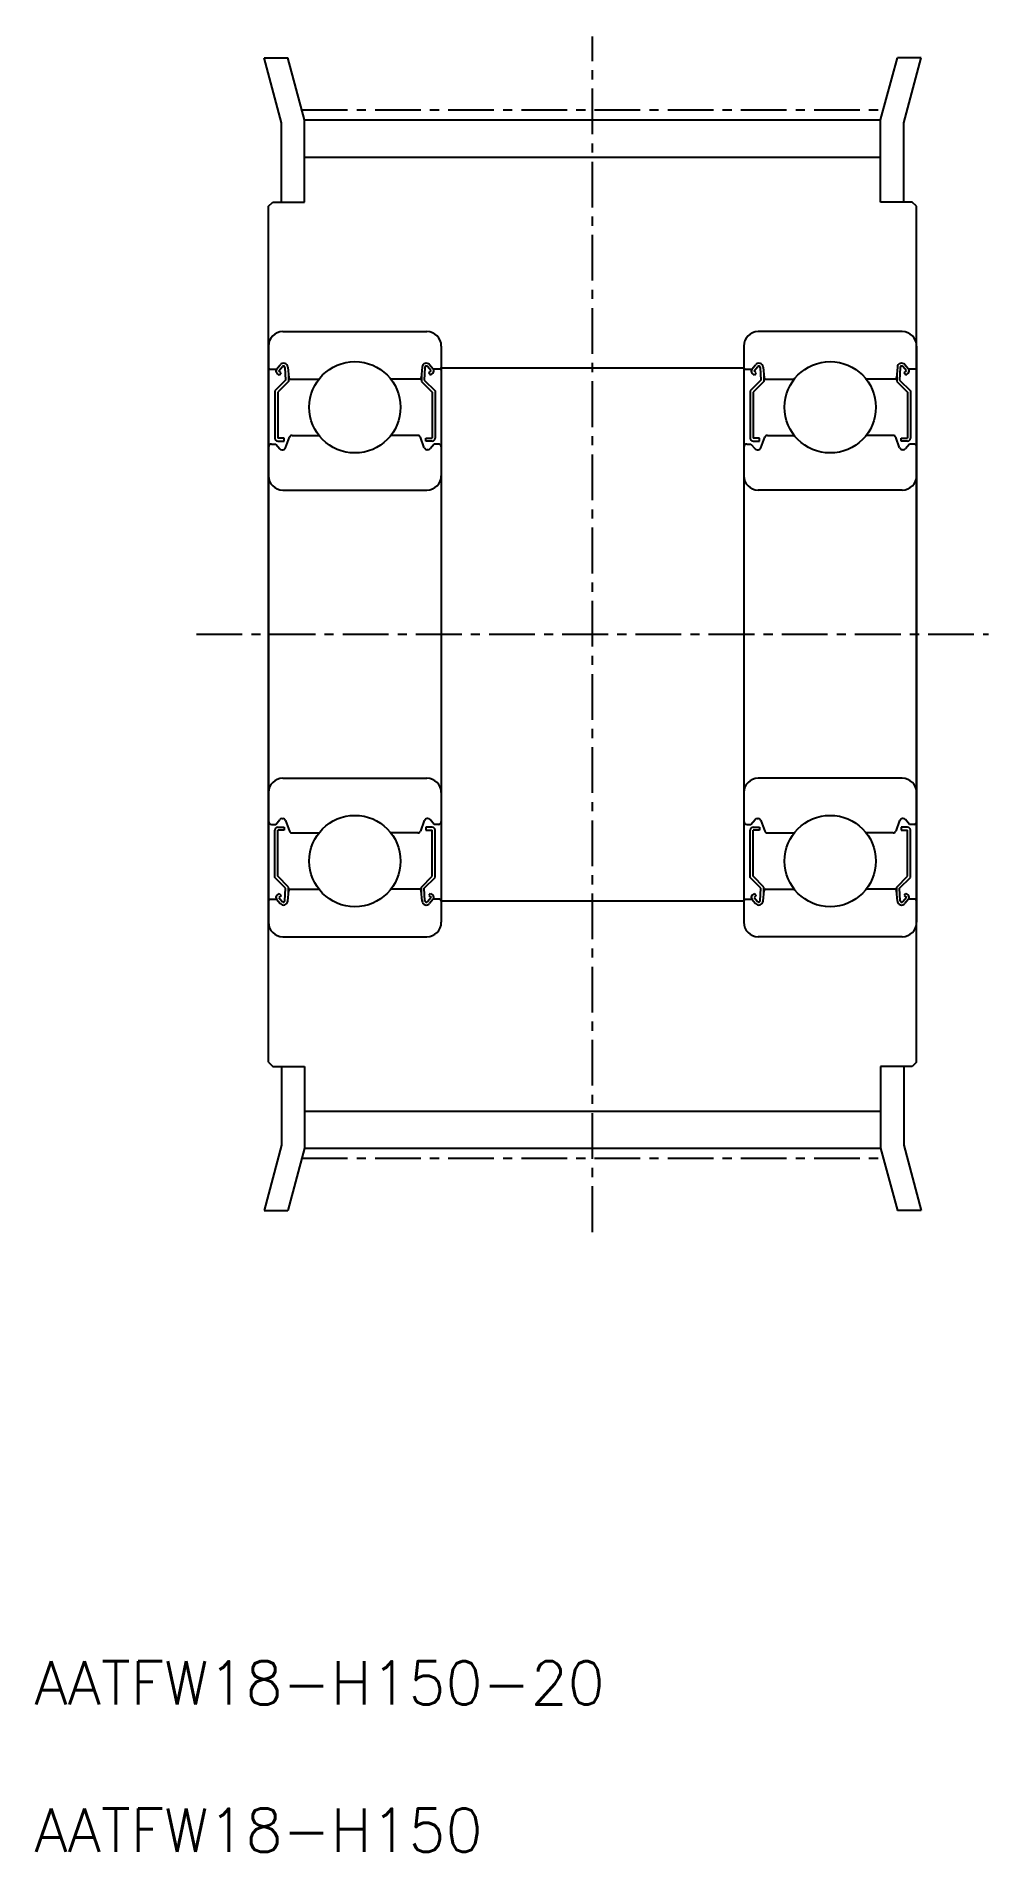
# Model space of a CAD drawing. Extents: x 22 to 88, y 0 to 126.
import ezdxf
from ezdxf.enums import TextEntityAlignment as Align

# ---------------------------------------------------------------- set-up
doc = ezdxf.new("R2010")
doc.units = 0
doc.header["$LTSCALE"] = 0.1
doc.linetypes.add('CENTER', pattern=[50.8, 31.75, -6.35, 6.35, -6.35])
doc.layers.get('0').update_dxf_attribs({"linetype": 'CONTINUOUS'})
doc.layers.add('CENTER', color=1, linetype='CONTINUOUS')
doc.styles.get("Standard").update_dxf_attribs({"font": 'txt.shx', "bigfont": 'bigfont.shx'})

msp = doc.modelspace()

# ---------------------------------------------------------------- linework, layer by layer
at = {"color": 7, "linetype": 'CONTINUOUS'}
for p, q in [((39, 120.32), (37.79, 124.83)), ((37.79, 124.83), (39.45, 124.83)), ((40.6, 120.53), (39.45, 124.83)), ((80.6, 120.53), (81.76, 124.83)), ((83.41, 124.83), (81.76, 124.83)), ((82.2, 120.32), (83.41, 124.83)), ((39, 114.83), (39, 120.32)), ((40.6, 120.53), (80.6, 120.53)), ((40.6, 114.83), (40.6, 120.53)), ((80.6, 114.83), (80.6, 120.53)), ((82.2, 114.83), (82.2, 120.32)), ((40.6, 117.94), (80.6, 117.94)), ((38.1, 114.53), (38.4, 114.83)), ((38.4, 114.83), (40.6, 114.83)), ((82.8, 114.83), (80.6, 114.83)), ((83.1, 114.53), (82.8, 114.83)), ((38.1, 55.13), (38.1, 114.53)), ((83.1, 55.13), (83.1, 114.53)), ((38.1, 104.83), (38.1, 64.83)), ((39.1, 105.83), (49.1, 105.83)), ((50.1, 104.83), (50.1, 64.83)), ((71.1, 104.83), (71.1, 64.83)), ((82.1, 105.83), (72.1, 105.83)), ((83.1, 104.83), (83.1, 64.83)), ((38.66, 103.23), (38.91, 103.53)), ((38.82, 103.1), (39.07, 103.4)), ((39.24, 103.34), (39.29, 102.47)), ((39.44, 103.36), (39.51, 102.62)), ((48.76, 103.36), (48.7, 102.62)), ((48.96, 103.34), (48.92, 102.47)), ((49.39, 103.1), (49.14, 103.4)), ((49.54, 103.23), (49.29, 103.53)), ((71.66, 103.23), (71.91, 103.53)), ((71.82, 103.1), (72.07, 103.4)), ((72.24, 103.34), (72.29, 102.47)), ((72.44, 103.36), (72.51, 102.62)), ((81.76, 103.36), (81.7, 102.62)), ((81.96, 103.34), (81.92, 102.47)), ((82.39, 103.1), (82.14, 103.4)), ((82.54, 103.23), (82.29, 103.53)), ((38.2, 103.23), (38.66, 103.23)), ((39.29, 102.47), (38.54, 101.72)), ((38.84, 102.82), (38.69, 102.95)), ((39.49, 102.38), (38.74, 101.63)), ((38.97, 102.98), (38.82, 103.1)), ((38.84, 102.82), (38.97, 102.98)), ((39.49, 102.85), (39.49, 102.38)), ((39.61, 102.53), (41.6, 102.53)), ((48.6, 102.53), (46.61, 102.53)), ((48.72, 102.85), (48.72, 102.38)), ((48.72, 102.38), (49.47, 101.63)), ((48.92, 102.47), (49.67, 101.72)), ((49.24, 102.98), (49.39, 103.1)), ((49.36, 102.82), (49.24, 102.98)), ((49.36, 102.82), (49.52, 102.95)), ((50, 103.23), (49.54, 103.23)), ((50.1, 103.33), (71.1, 103.33)), ((71.2, 103.23), (71.66, 103.23)), ((72.29, 102.47), (71.54, 101.72)), ((71.84, 102.82), (71.69, 102.95)), ((72.49, 102.38), (71.74, 101.63)), ((71.97, 102.98), (71.82, 103.1)), ((71.84, 102.82), (71.97, 102.98)), ((72.49, 102.85), (72.49, 102.38)), ((72.61, 102.53), (74.6, 102.53)), ((81.6, 102.53), (79.61, 102.53)), ((81.72, 102.85), (81.72, 102.38)), ((81.72, 102.38), (82.47, 101.63)), ((81.92, 102.47), (82.67, 101.72)), ((82.24, 102.98), (82.39, 103.1)), ((82.36, 102.82), (82.24, 102.98)), ((82.36, 102.82), (82.52, 102.95)), ((83, 103.23), (82.54, 103.23)), ((38.54, 101.72), (38.54, 98.43)), ((38.74, 101.63), (38.74, 98.43)), ((49.47, 101.63), (49.47, 98.43)), ((49.67, 101.72), (49.67, 98.43)), ((71.54, 101.72), (71.54, 98.43)), ((71.74, 101.63), (71.74, 98.43)), ((82.47, 101.63), (82.47, 98.43)), ((82.67, 101.72), (82.67, 98.43)), ((39.19, 98.43), (38.74, 98.43)), ((39.19, 98.23), (39.19, 98.43)), ((39.28, 97.76), (39.55, 98.5)), ((39.74, 98.63), (41.6, 98.63)), ((48.46, 98.63), (46.61, 98.63)), ((48.92, 97.76), (48.65, 98.5)), ((49.02, 98.23), (49.02, 98.43)), ((49.02, 98.43), (49.47, 98.43)), ((72.19, 98.43), (71.74, 98.43)), ((72.19, 98.23), (72.19, 98.43)), ((72.28, 97.76), (72.55, 98.5)), ((72.74, 98.63), (74.6, 98.63)), ((81.46, 98.63), (79.61, 98.63)), ((81.92, 97.76), (81.65, 98.5)), ((82.02, 98.23), (82.02, 98.43)), ((82.02, 98.43), (82.47, 98.43)), ((38.3, 98.03), (38.6, 98.03)), ((38.6, 98.03), (38.88, 97.7)), ((38.74, 98.23), (39.19, 98.23)), ((39.03, 97.63), (39.1, 97.63)), ((49.47, 98.23), (49.02, 98.23)), ((49.17, 97.63), (49.11, 97.63)), ((49.6, 98.03), (49.33, 97.7)), ((49.9, 98.03), (49.6, 98.03)), ((71.3, 98.03), (71.6, 98.03)), ((71.6, 98.03), (71.88, 97.7)), ((71.74, 98.23), (72.19, 98.23)), ((72.03, 97.63), (72.1, 97.63)), ((82.47, 98.23), (82.02, 98.23)), ((82.17, 97.63), (82.11, 97.63)), ((82.6, 98.03), (82.33, 97.7)), ((82.9, 98.03), (82.6, 98.03)), ((39.1, 94.83), (49.1, 94.83)), ((82.1, 94.83), (72.1, 94.83)), ((39.1, 74.83), (49.1, 74.83)), ((82.1, 74.83), (72.1, 74.83)), ((38.6, 71.63), (38.88, 71.96)), ((39.03, 72.03), (39.1, 72.03)), ((39.28, 71.9), (39.55, 71.16)), ((48.92, 71.9), (48.65, 71.16)), ((49.17, 72.03), (49.11, 72.03)), ((49.6, 71.63), (49.33, 71.96)), ((71.6, 71.63), (71.88, 71.96)), ((72.03, 72.03), (72.1, 72.03)), ((72.28, 71.9), (72.55, 71.16)), ((81.92, 71.9), (81.65, 71.16)), ((82.17, 72.03), (82.11, 72.03)), ((82.6, 71.63), (82.33, 71.96)), ((38.3, 71.63), (38.6, 71.63)), ((38.54, 67.95), (38.54, 71.23)), ((38.74, 71.43), (39.19, 71.43)), ((38.74, 68.03), (38.74, 71.23)), ((39.19, 71.23), (38.74, 71.23)), ((39.19, 71.43), (39.19, 71.23)), ((39.74, 71.03), (41.6, 71.03)), ((48.46, 71.03), (46.61, 71.03)), ((49.02, 71.43), (49.02, 71.23)), ((49.47, 71.43), (49.02, 71.43)), ((49.02, 71.23), (49.47, 71.23)), ((49.47, 68.03), (49.47, 71.23)), ((49.9, 71.63), (49.6, 71.63)), ((49.67, 67.95), (49.67, 71.23)), ((71.3, 71.63), (71.6, 71.63)), ((71.54, 67.95), (71.54, 71.23)), ((71.74, 71.43), (72.19, 71.43)), ((72.19, 71.23), (71.74, 71.23)), ((71.74, 68.03), (71.74, 71.23)), ((72.19, 71.43), (72.19, 71.23)), ((72.74, 71.03), (74.6, 71.03)), ((81.46, 71.03), (79.61, 71.03)), ((82.02, 71.43), (82.02, 71.23)), ((82.47, 71.43), (82.02, 71.43)), ((82.02, 71.23), (82.47, 71.23)), ((82.47, 68.03), (82.47, 71.23)), ((82.9, 71.63), (82.6, 71.63)), ((82.67, 67.95), (82.67, 71.23)), ((39.29, 67.2), (38.54, 67.95)), ((38.84, 66.84), (38.69, 66.71)), ((39.49, 67.28), (38.74, 68.03)), ((38.84, 66.84), (38.97, 66.69)), ((39.24, 66.32), (39.29, 67.2)), ((39.44, 66.3), (39.51, 67.04)), ((39.49, 66.81), (39.49, 67.28)), ((39.61, 67.13), (41.6, 67.13)), ((48.6, 67.13), (46.61, 67.13)), ((48.76, 66.3), (48.7, 67.04)), ((48.72, 67.28), (49.47, 68.03)), ((48.72, 66.81), (48.72, 67.28)), ((48.92, 67.2), (49.67, 67.95)), ((48.96, 66.32), (48.92, 67.2)), ((49.36, 66.84), (49.24, 66.69)), ((49.36, 66.84), (49.52, 66.71)), ((72.29, 67.2), (71.54, 67.95)), ((71.84, 66.84), (71.69, 66.71)), ((72.49, 67.28), (71.74, 68.03)), ((71.84, 66.84), (71.97, 66.69)), ((72.24, 66.32), (72.29, 67.2)), ((72.44, 66.3), (72.51, 67.04)), ((72.49, 66.81), (72.49, 67.28)), ((72.61, 67.13), (74.6, 67.13)), ((81.6, 67.13), (79.61, 67.13)), ((81.76, 66.3), (81.7, 67.04)), ((81.72, 67.28), (82.47, 68.03)), ((81.72, 66.81), (81.72, 67.28)), ((81.92, 67.2), (82.67, 67.95)), ((81.96, 66.32), (81.92, 67.2)), ((82.36, 66.84), (82.24, 66.69)), ((82.36, 66.84), (82.52, 66.71)), ((38.2, 66.43), (38.66, 66.43)), ((38.66, 66.43), (38.91, 66.13)), ((38.97, 66.69), (38.82, 66.56)), ((38.82, 66.56), (39.07, 66.26)), ((49.39, 66.56), (49.14, 66.26)), ((49.24, 66.69), (49.39, 66.56)), ((49.54, 66.43), (49.29, 66.13)), ((50, 66.43), (49.54, 66.43)), ((50.1, 66.33), (71.1, 66.33)), ((71.2, 66.43), (71.66, 66.43)), ((71.66, 66.43), (71.91, 66.13)), ((71.97, 66.69), (71.82, 66.56)), ((71.82, 66.56), (72.07, 66.26)), ((82.39, 66.56), (82.14, 66.26)), ((82.24, 66.69), (82.39, 66.56)), ((82.54, 66.43), (82.29, 66.13)), ((83, 66.43), (82.54, 66.43)), ((39.1, 63.83), (49.1, 63.83)), ((82.1, 63.83), (72.1, 63.83)), ((38.1, 55.13), (38.4, 54.83)), ((38.4, 54.83), (40.6, 54.83)), ((39, 54.83), (39, 49.35)), ((40.6, 54.83), (40.6, 49.14)), ((82.8, 54.83), (80.6, 54.83)), ((80.6, 54.83), (80.6, 49.14)), ((82.2, 54.83), (82.2, 49.35)), ((83.1, 55.13), (82.8, 54.83)), ((40.6, 51.73), (80.6, 51.73)), ((39, 49.35), (37.79, 44.83)), ((82.2, 49.35), (83.41, 44.83)), ((40.6, 49.14), (39.45, 44.83)), ((40.6, 49.14), (80.6, 49.14)), ((80.6, 49.14), (81.76, 44.83)), ((37.79, 44.83), (39.45, 44.83)), ((83.41, 44.83), (81.76, 44.83))]:
    msp.add_line(p, q, dxfattribs=at)
for centre in [(44.1, 100.58), (77.1, 100.58), (44.1, 69.08), (77.1, 69.08)]:
    msp.add_circle(centre, 3.17, dxfattribs=at)
for centre, radius, start, end in [((39.1, 104.83), 1, 90, 180), ((49.1, 104.83), 1, 0, 90), ((72.1, 104.83), 1, 90, 180), ((82.1, 104.83), 1, 0, 90), ((39.14, 103.34), 0.3, 4.9967, 140.002), ((39.14, 103.34), 0.1, 2.8198, 140.0002), ((49.06, 103.34), 0.3, 39.998, 175.0033), ((49.06, 103.34), 0.1, 39.9998, 177.1802), ((72.14, 103.34), 0.3, 4.9967, 140.002), ((72.14, 103.34), 0.1, 2.8198, 140.0002), ((82.06, 103.34), 0.3, 39.998, 175.0033), ((82.06, 103.34), 0.1, 39.9998, 177.1802), ((38.2, 103.33), 0.1, 180, 270), ((38.82, 103.1), 0.2, 140.002, 230.0826), ((39.61, 102.63), 0.1, 184.9967, 270), ((48.6, 102.63), 0.1, 270, 355.0033), ((49.39, 103.1), 0.2, 309.9174, 39.998), ((50, 103.33), 0.1, 270, 0), ((71.2, 103.33), 0.1, 180, 270), ((71.82, 103.1), 0.2, 140.002, 230.0826), ((72.61, 102.63), 0.1, 184.9967, 270), ((81.6, 102.63), 0.1, 270, 355.0033), ((82.39, 103.1), 0.2, 309.9174, 39.998), ((83, 103.33), 0.1, 270, 0), ((38.74, 98.43), 0.2, 180, 270), ((39.74, 98.43), 0.2, 90, 159.9914), ((48.46, 98.43), 0.2, 20.0086, 90), ((49.47, 98.43), 0.2, 270, 0), ((71.74, 98.43), 0.2, 180, 270), ((72.74, 98.43), 0.2, 90, 159.9914), ((81.46, 98.43), 0.2, 20.0086, 90), ((82.47, 98.43), 0.2, 270, 0), ((38.3, 97.83), 0.2, 90, 180), ((39.03, 97.83), 0.2, 219.9945, 270), ((39.1, 97.83), 0.2, 270, 339.9914), ((49.11, 97.83), 0.2, 200.0086, 270), ((49.17, 97.83), 0.2, 270, 320.0055), ((49.9, 97.83), 0.2, 0, 90), ((71.3, 97.83), 0.2, 90, 180), ((72.03, 97.83), 0.2, 219.9945, 270), ((72.1, 97.83), 0.2, 270, 339.9914), ((82.11, 97.83), 0.2, 200.0086, 270), ((82.17, 97.83), 0.2, 270, 320.0055), ((82.9, 97.83), 0.2, 0, 90), ((39.1, 95.83), 1, 180, 270), ((49.1, 95.83), 1, 270, 0), ((72.1, 95.83), 1, 180, 270), ((82.1, 95.83), 1, 270, 0), ((39.1, 73.83), 1, 90, 180), ((49.1, 73.83), 1, 0, 90), ((72.1, 73.83), 1, 90, 180), ((82.1, 73.83), 1, 0, 90), ((38.3, 71.83), 0.2, 180, 270), ((39.03, 71.83), 0.2, 90, 140.0055), ((39.1, 71.83), 0.2, 20.0086, 90), ((49.11, 71.83), 0.2, 90, 159.9914), ((49.17, 71.83), 0.2, 39.9945, 90), ((49.9, 71.83), 0.2, 270, 0), ((71.3, 71.83), 0.2, 180, 270), ((72.03, 71.83), 0.2, 90, 140.0055), ((72.1, 71.83), 0.2, 20.0086, 90), ((82.11, 71.83), 0.2, 90, 159.9914), ((82.17, 71.83), 0.2, 39.9945, 90), ((82.9, 71.83), 0.2, 270, 0), ((38.74, 71.23), 0.2, 90, 180), ((39.74, 71.23), 0.2, 200.0086, 270), ((48.46, 71.23), 0.2, 270, 339.9914), ((49.47, 71.23), 0.2, 0, 90), ((71.74, 71.23), 0.2, 90, 180), ((72.74, 71.23), 0.2, 200.0086, 270), ((81.46, 71.23), 0.2, 270, 339.9914), ((82.47, 71.23), 0.2, 0, 90), ((39.61, 67.03), 0.1, 90, 175.0033), ((48.6, 67.03), 0.1, 4.9967, 90), ((72.61, 67.03), 0.1, 90, 175.0033), ((81.6, 67.03), 0.1, 4.9967, 90), ((38.2, 66.33), 0.1, 90, 180), ((38.82, 66.56), 0.2, 129.9174, 219.998), ((39.14, 66.33), 0.3, 219.998, 355.0033), ((39.14, 66.33), 0.1, 219.9998, 357.1802), ((49.06, 66.33), 0.3, 184.9967, 320.002), ((49.06, 66.33), 0.1, 182.8198, 320.0002), ((49.39, 66.56), 0.2, 320.002, 50.0826), ((50, 66.33), 0.1, 0, 90), ((71.2, 66.33), 0.1, 90, 180), ((71.82, 66.56), 0.2, 129.9174, 219.998), ((72.14, 66.33), 0.3, 219.998, 355.0033), ((72.14, 66.33), 0.1, 219.9998, 357.1802), ((82.06, 66.33), 0.3, 184.9967, 320.002), ((82.06, 66.33), 0.1, 182.8198, 320.0002), ((82.39, 66.56), 0.2, 320.002, 50.0826), ((83, 66.33), 0.1, 0, 90), ((39.1, 64.83), 1, 180, 270), ((49.1, 64.83), 1, 270, 0), ((72.1, 64.83), 1, 180, 270), ((82.1, 64.83), 1, 270, 0)]:
    msp.add_arc(centre, radius, start, end, dxfattribs=at)
at = {"layer": 'CENTER', "color": 1, "linetype": 'CENTER'}
for p, q in [((60.6, 43.33), (60.6, 126.33)), ((40.42, 121.22), (80.79, 121.22)), ((33.1, 84.83), (88.1, 84.83)), ((40.42, 48.45), (80.79, 48.45))]:
    msp.add_line(p, q, dxfattribs=at)

# ---------------------------------------------------------------- texts
at = {"color": 7, "linetype": 'CONTINUOUS'}
for s, p in [('AATFW18-H150-20', (21.85, 9.63)), ('AATFW18-H150', (21.85, -0.59))]:
    msp.add_text(s, height=3, dxfattribs=at).set_placement(p, align=Align.BOTTOM_LEFT)

doc.saveas('drawing.dxf')
